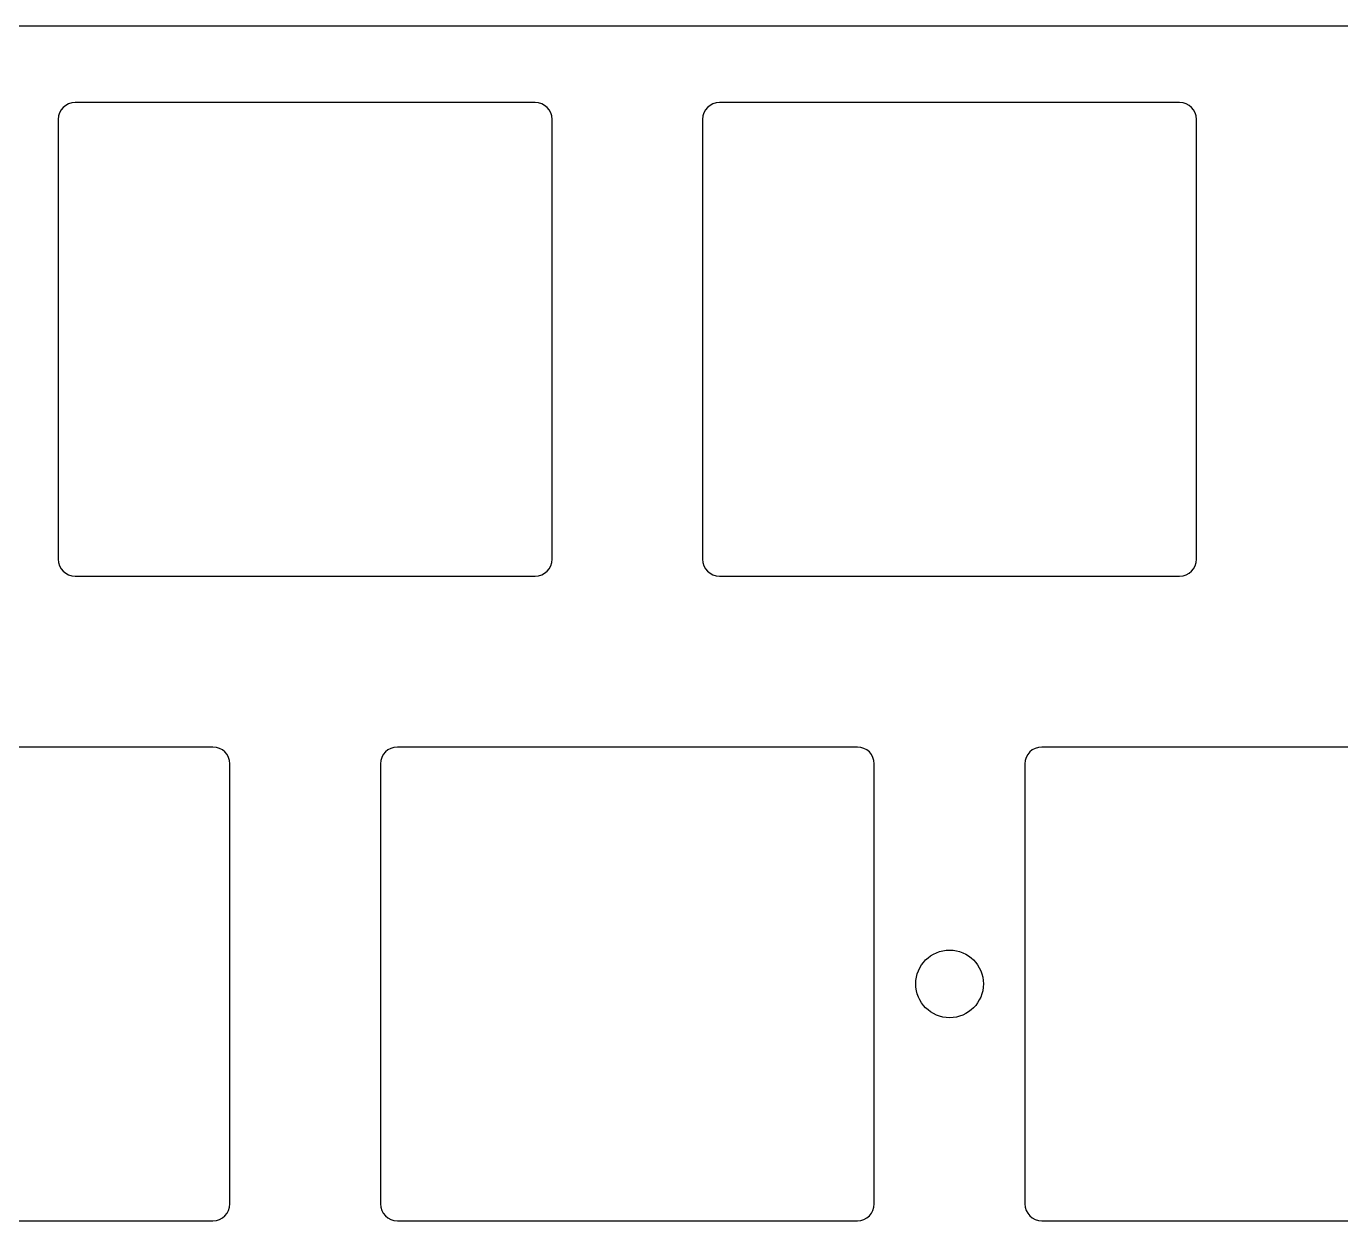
# Model space of a CAD drawing. Header units: millimetres. Extents: x -9 to 276, y -90 to 14.
# Drawn here: x 29.86 to 68.71, y -26.05 to 9.25 of the extents above; entities that cross this region are included whole.
import ezdxf

# ---------------------------------------------------------------- set-up
doc = ezdxf.new("R2010")
doc.units = ezdxf.units.MM
doc.layers.add('BLACK', color=7, linetype='CONTINUOUS')

msp = doc.modelspace()

# ---------------------------------------------------------------- linework, layer by layer
at = {"layer": 'BLACK', "linetype": 'Continuous'}
for p, q in [((37.610159, 9.25), (27.446032, 9.25)), ((44.58554, 9.249998), (37.610159, 9.25)), ((61.326455, 9.249999), (44.58554, 9.249998)), ((62.778473, 9.25), (61.326455, 9.249999)), ((71.490582, 9.25), (62.778473, 9.25)), ((44.90145, 6.99795), (31.30145, 6.99795)), ((63.95145, 6.99795), (50.35145, 6.99795)), ((30.80145, 6.49795), (30.80145, -6.50205)), ((45.40145, -6.50205), (45.40145, 6.49795)), ((49.85145, 6.49795), (49.85145, -6.50205)), ((64.45145, -6.50205), (64.45145, 6.49795)), ((31.30145, -7.00205), (44.90145, -7.00205)), ((50.35145, -7.00205), (63.95145, -7.00205)), ((35.37645, -12.05205), (21.77645, -12.05205)), ((54.42645, -12.05205), (40.82645, -12.05205)), ((73.47645, -12.05205), (59.87645, -12.05205)), ((35.87645, -25.55205), (35.87645, -12.55205)), ((40.32645, -12.55205), (40.32645, -25.55205)), ((54.92645, -25.55205), (54.92645, -12.55205)), ((59.37645, -12.55205), (59.37645, -25.55205)), ((21.77645, -26.05205), (35.37645, -26.05205)), ((40.82645, -26.05205), (54.42645, -26.05205)), ((59.87645, -26.05205), (73.47645, -26.05205))]:
    msp.add_line(p, q, dxfattribs=at)
at = {"layer": 'BLACK'}
msp.add_circle((57.15145, -19.05205), 1, dxfattribs=at)
for centre, start, end in [((31.3015, 6.4979), 90.005729, 179.994271), ((44.9014, 6.4979), 0.005729, 89.994271), ((50.3515, 6.4979), 90.005729, 179.994271), ((63.9514, 6.4979), 0.005729, 89.994271), ((31.3015, -6.502), 180.005729, 269.994271), ((44.9014, -6.502), 270.005729, 359.994271), ((50.3515, -6.502), 180.005729, 269.994271), ((63.9514, -6.502), 270.005729, 359.994271), ((35.3764, -12.5521), 0.005729, 89.994271), ((40.8265, -12.5521), 90.005729, 179.994271), ((54.4264, -12.5521), 0.005729, 89.994271), ((59.8765, -12.5521), 90.005729, 179.994271), ((35.3764, -25.552), 270.005729, 359.994271), ((40.8265, -25.552), 180.005729, 269.994271), ((54.4264, -25.552), 270.005729, 359.994271), ((59.8765, -25.552), 180.005729, 269.994271)]:
    msp.add_arc(centre, 0.50005, start, end, dxfattribs=at)

doc.saveas('drawing.dxf')
